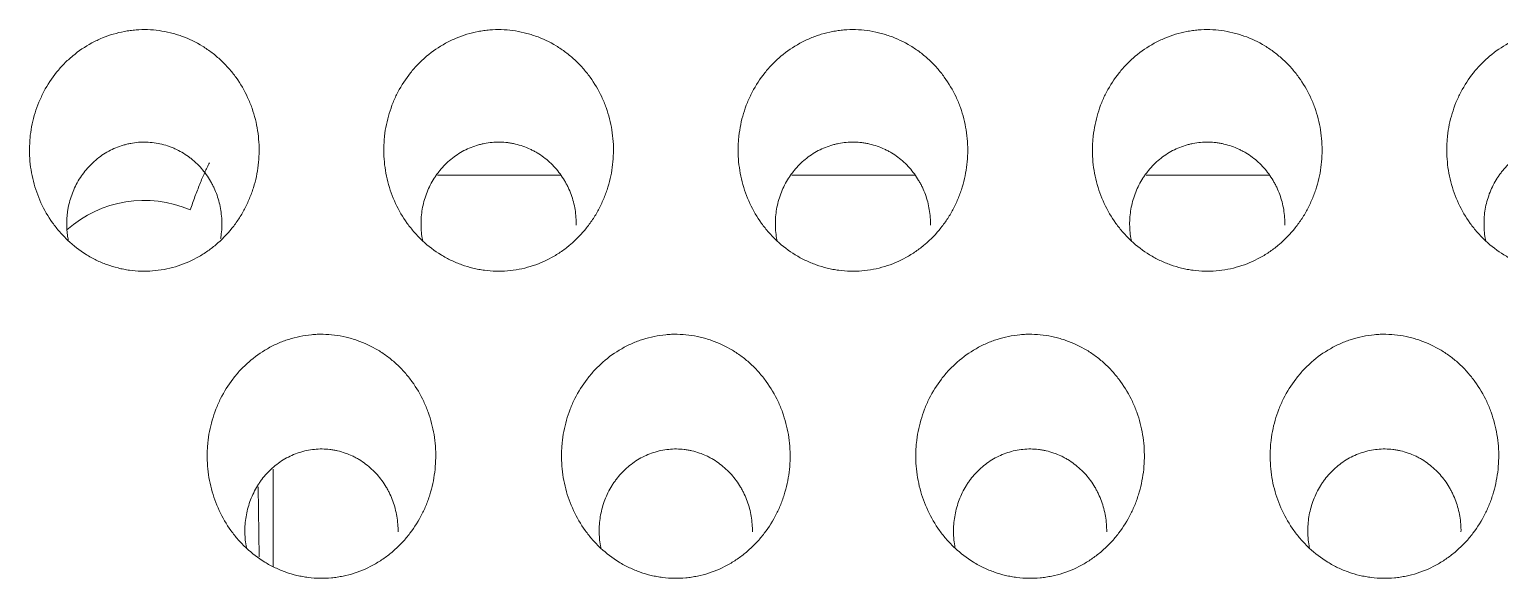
# Model space of a CAD drawing. Header units: millimetres. Extents: x 70151 to 230897, y 35202 to 113211.
# Drawn here: x 178365.64 to 178378.03, y 69169.37 to 69174 of the extents above; entities that cross this region are included whole.
import ezdxf

# ---------------------------------------------------------------- set-up
doc = ezdxf.new("R2010")
doc.units = ezdxf.units.MM
doc.header["$LTSCALE"] = 50
doc.layers.add('2-con', color=2, linetype='Continuous')
doc.layers.add('mark-B', color=2, linetype='Continuous', lineweight=20)

# ---------------------------------------------------------------- blocks, each defined once
blk = doc.blocks.new('무풍1WAY 대형')
at = {"layer": 'mark-B'}
for p, q in [((287.224, -410.027), (287.224, -410.848)), ((287.343, -410.109), (287.352, -410.698)), ((279.863, -413.326), (278.83, -413.326)), ((282.851, -413.326), (281.817, -413.326)), ((285.839, -413.326), (284.805, -413.326))]:
    blk.add_line(p, q, dxfattribs=at)
blk.add_ellipse((288.311, -412.084), major_axis=(0, -1.029), ratio=0.971746, start_param=5.885974, end_param=6.993406, dxfattribs=at)
for points, knots in [([(278.618, -410.329), (278.656, -410.383), (278.689, -410.439), (278.744, -410.556), (278.766, -410.617), (278.799, -410.744), (278.81, -410.808), (278.817, -410.905), (278.818, -410.938), (278.818, -410.987), (278.817, -411.003), (278.815, -411.036), (278.814, -411.052), (278.806, -411.133), (278.794, -411.197), (278.767, -411.29), (278.756, -411.321), (278.733, -411.382), (278.719, -411.412), (278.676, -411.5), (278.641, -411.555), (278.582, -411.632), (278.561, -411.657), (278.528, -411.693), (278.516, -411.705), (278.493, -411.727), (278.481, -411.739), (278.42, -411.792), (278.367, -411.83), (278.296, -411.87), (278.282, -411.878), (278.252, -411.893), (278.237, -411.9), (278.192, -411.92), (278.162, -411.931), (278.069, -411.961), (278.005, -411.974), (277.923, -411.981), (277.907, -411.983), (277.874, -411.984), (277.858, -411.984), (277.809, -411.983), (277.744, -411.979), (277.68, -411.968), (277.632, -411.956), (277.616, -411.952), (277.584, -411.943), (277.569, -411.938), (277.492, -411.911), (277.433, -411.883), (277.363, -411.841), (277.349, -411.832), (277.322, -411.814), (277.282, -411.785), (277.219, -411.733), (277.174, -411.686), (277.131, -411.637), (277.11, -411.611), (277.053, -411.532), (277.02, -411.476), (276.985, -411.402), (276.979, -411.387), (276.966, -411.357), (276.96, -411.342), (276.943, -411.295), (276.934, -411.264), (276.909, -411.17), (276.899, -411.106), (276.891, -411.008), (276.89, -410.975), (276.891, -410.91), (276.893, -410.877), (276.903, -410.781), (276.916, -410.717), (276.938, -410.638), (276.943, -410.622), (276.954, -410.591), (276.971, -410.545), (276.99, -410.501), (277.034, -410.414), (277.068, -410.359), (277.128, -410.28), (277.149, -410.255), (277.193, -410.208), (277.24, -410.162), (277.29, -410.122), (277.33, -410.093), (277.344, -410.084), (277.371, -410.066), (277.385, -410.057), (277.456, -410.017), (277.516, -409.99), (277.609, -409.96), (277.64, -409.952), (277.688, -409.942), (277.705, -409.939), (277.737, -409.934), (277.753, -409.932), (277.835, -409.925), (277.9, -409.925), (277.981, -409.936), (277.997, -409.938), (278.03, -409.944), (278.078, -409.954), (278.156, -409.977), (278.216, -410.002), (278.261, -410.023), (278.275, -410.03), (278.304, -410.046), (278.318, -410.054), (278.388, -410.097), (278.44, -410.137), (278.512, -410.204), (278.535, -410.227), (278.578, -410.277), (278.598, -410.302), (278.618, -410.329)], [0, 0, 0, 0, 0.03125, 0.03125, 0.0625, 0.0625, 0.09375, 0.09375, 0.109375, 0.109375, 0.117188, 0.117188, 0.125, 0.125, 0.15625, 0.15625, 0.171875, 0.171875, 0.1875, 0.1875, 0.21875, 0.21875, 0.234375, 0.234375, 0.242187, 0.242187, 0.25, 0.25, 0.28125, 0.28125, 0.289062, 0.289062, 0.296875, 0.296875, 0.3125, 0.3125, 0.34375, 0.34375, 0.351563, 0.351563, 0.359375, 0.359375, 0.375, 0.390625, 0.390625, 0.398438, 0.398438, 0.40625, 0.40625, 0.4375, 0.4375, 0.445312, 0.445312, 0.453125, 0.46875, 0.484375, 0.484375, 0.5, 0.5, 0.53125, 0.53125, 0.539062, 0.539062, 0.546875, 0.546875, 0.5625, 0.5625, 0.59375, 0.59375, 0.609375, 0.609375, 0.625, 0.625, 0.65625, 0.65625, 0.664062, 0.664062, 0.671875, 0.6875, 0.6875, 0.71875, 0.71875, 0.734375, 0.734375, 0.75, 0.765625, 0.765625, 0.773437, 0.773437, 0.78125, 0.78125, 0.8125, 0.8125, 0.828125, 0.828125, 0.835937, 0.835937, 0.84375, 0.84375, 0.875, 0.875, 0.882812, 0.882812, 0.890625, 0.90625, 0.921875, 0.921875, 0.929687, 0.929687, 0.9375, 0.9375, 0.96875, 0.96875, 0.984375, 0.984375, 1, 1, 1, 1]), ([(281.605, -410.329), (281.644, -410.383), (281.676, -410.439), (281.731, -410.556), (281.753, -410.617), (281.787, -410.744), (281.797, -410.808), (281.805, -410.905), (281.806, -410.938), (281.805, -410.987), (281.805, -411.003), (281.803, -411.036), (281.802, -411.052), (281.794, -411.133), (281.781, -411.197), (281.754, -411.29), (281.744, -411.321), (281.72, -411.382), (281.707, -411.412), (281.663, -411.5), (281.629, -411.555), (281.57, -411.632), (281.549, -411.657), (281.515, -411.693), (281.504, -411.705), (281.48, -411.727), (281.468, -411.739), (281.407, -411.792), (281.354, -411.83), (281.284, -411.87), (281.269, -411.878), (281.24, -411.893), (281.225, -411.9), (281.18, -411.92), (281.149, -411.931), (281.057, -411.961), (280.993, -411.974), (280.911, -411.981), (280.894, -411.983), (280.862, -411.984), (280.845, -411.984), (280.796, -411.983), (280.732, -411.979), (280.667, -411.968), (280.619, -411.956), (280.603, -411.952), (280.572, -411.943), (280.556, -411.938), (280.479, -411.911), (280.42, -411.883), (280.35, -411.841), (280.336, -411.832), (280.309, -411.814), (280.269, -411.785), (280.207, -411.733), (280.162, -411.686), (280.118, -411.637), (280.098, -411.611), (280.04, -411.532), (280.007, -411.476), (279.973, -411.402), (279.966, -411.387), (279.954, -411.357), (279.948, -411.342), (279.931, -411.295), (279.921, -411.264), (279.897, -411.17), (279.886, -411.106), (279.879, -411.008), (279.878, -410.975), (279.879, -410.91), (279.881, -410.877), (279.891, -410.781), (279.903, -410.717), (279.926, -410.638), (279.931, -410.622), (279.941, -410.591), (279.958, -410.545), (279.978, -410.501), (280.021, -410.414), (280.056, -410.359), (280.115, -410.28), (280.137, -410.255), (280.181, -410.208), (280.227, -410.162), (280.278, -410.122), (280.318, -410.093), (280.331, -410.084), (280.359, -410.066), (280.373, -410.057), (280.444, -410.017), (280.503, -409.99), (280.596, -409.96), (280.628, -409.952), (280.676, -409.942), (280.692, -409.939), (280.725, -409.934), (280.741, -409.932), (280.822, -409.925), (280.887, -409.925), (280.969, -409.936), (280.985, -409.938), (281.017, -409.944), (281.065, -409.954), (281.143, -409.977), (281.204, -410.002), (281.248, -410.023), (281.263, -410.03), (281.292, -410.046), (281.306, -410.054), (281.376, -410.097), (281.427, -410.137), (281.499, -410.204), (281.522, -410.227), (281.565, -410.277), (281.586, -410.302), (281.605, -410.329)], [0, 0, 0, 0, 0.03125, 0.03125, 0.0625, 0.0625, 0.09375, 0.09375, 0.109375, 0.109375, 0.117187, 0.117187, 0.125, 0.125, 0.15625, 0.15625, 0.171875, 0.171875, 0.1875, 0.1875, 0.21875, 0.21875, 0.234375, 0.234375, 0.242187, 0.242187, 0.25, 0.25, 0.28125, 0.28125, 0.289062, 0.289062, 0.296875, 0.296875, 0.3125, 0.3125, 0.34375, 0.34375, 0.351562, 0.351562, 0.359375, 0.359375, 0.375, 0.390625, 0.390625, 0.398437, 0.398437, 0.40625, 0.40625, 0.4375, 0.4375, 0.445312, 0.445312, 0.453125, 0.46875, 0.484375, 0.484375, 0.5, 0.5, 0.53125, 0.53125, 0.539062, 0.539062, 0.546875, 0.546875, 0.5625, 0.5625, 0.59375, 0.59375, 0.609375, 0.609375, 0.625, 0.625, 0.65625, 0.65625, 0.664062, 0.664062, 0.671875, 0.6875, 0.6875, 0.71875, 0.71875, 0.734375, 0.734375, 0.75, 0.765625, 0.765625, 0.773437, 0.773437, 0.78125, 0.78125, 0.8125, 0.8125, 0.828125, 0.828125, 0.835937, 0.835937, 0.84375, 0.84375, 0.875, 0.875, 0.882812, 0.882812, 0.890625, 0.90625, 0.921875, 0.921875, 0.929687, 0.929687, 0.9375, 0.9375, 0.96875, 0.96875, 0.984375, 0.984375, 1, 1, 1, 1]), ([(284.593, -410.329), (284.631, -410.383), (284.664, -410.439), (284.719, -410.556), (284.741, -410.617), (284.774, -410.744), (284.785, -410.808), (284.792, -410.905), (284.793, -410.938), (284.793, -410.987), (284.792, -411.003), (284.791, -411.036), (284.789, -411.052), (284.781, -411.133), (284.769, -411.197), (284.742, -411.29), (284.732, -411.321), (284.708, -411.382), (284.695, -411.412), (284.651, -411.5), (284.616, -411.555), (284.557, -411.632), (284.536, -411.657), (284.503, -411.693), (284.491, -411.705), (284.468, -411.727), (284.456, -411.739), (284.395, -411.792), (284.342, -411.83), (284.271, -411.87), (284.257, -411.878), (284.227, -411.893), (284.213, -411.9), (284.167, -411.92), (284.137, -411.931), (284.044, -411.961), (283.98, -411.974), (283.898, -411.981), (283.882, -411.983), (283.849, -411.984), (283.833, -411.984), (283.784, -411.983), (283.719, -411.979), (283.655, -411.968), (283.607, -411.956), (283.591, -411.952), (283.559, -411.943), (283.544, -411.938), (283.467, -411.911), (283.408, -411.883), (283.338, -411.841), (283.324, -411.832), (283.297, -411.814), (283.257, -411.785), (283.195, -411.733), (283.149, -411.686), (283.106, -411.637), (283.085, -411.611), (283.028, -411.532), (282.995, -411.476), (282.96, -411.402), (282.954, -411.387), (282.941, -411.357), (282.935, -411.342), (282.919, -411.295), (282.909, -411.264), (282.884, -411.17), (282.874, -411.106), (282.866, -411.008), (282.865, -410.975), (282.866, -410.91), (282.868, -410.877), (282.878, -410.781), (282.891, -410.717), (282.913, -410.638), (282.918, -410.622), (282.929, -410.591), (282.946, -410.545), (282.965, -410.501), (283.009, -410.414), (283.043, -410.359), (283.103, -410.28), (283.124, -410.255), (283.168, -410.208), (283.215, -410.162), (283.265, -410.122), (283.305, -410.093), (283.319, -410.084), (283.346, -410.066), (283.36, -410.057), (283.431, -410.017), (283.491, -409.99), (283.584, -409.96), (283.615, -409.952), (283.664, -409.942), (283.68, -409.939), (283.712, -409.934), (283.728, -409.932), (283.81, -409.925), (283.875, -409.925), (283.956, -409.936), (283.972, -409.938), (284.005, -409.944), (284.053, -409.954), (284.131, -409.977), (284.191, -410.002), (284.236, -410.023), (284.25, -410.03), (284.279, -410.046), (284.294, -410.054), (284.363, -410.097), (284.415, -410.137), (284.487, -410.204), (284.51, -410.227), (284.553, -410.277), (284.573, -410.302), (284.593, -410.329)], [0, 0, 0, 0, 0.03125, 0.03125, 0.0625, 0.0625, 0.09375, 0.09375, 0.109375, 0.109375, 0.117188, 0.117188, 0.125, 0.125, 0.15625, 0.15625, 0.171875, 0.171875, 0.1875, 0.1875, 0.21875, 0.21875, 0.234375, 0.234375, 0.242187, 0.242187, 0.25, 0.25, 0.28125, 0.28125, 0.289062, 0.289062, 0.296875, 0.296875, 0.3125, 0.3125, 0.34375, 0.34375, 0.351562, 0.351562, 0.359375, 0.359375, 0.375, 0.390625, 0.390625, 0.398437, 0.398437, 0.40625, 0.40625, 0.4375, 0.4375, 0.445312, 0.445312, 0.453125, 0.46875, 0.484375, 0.484375, 0.5, 0.5, 0.53125, 0.53125, 0.539062, 0.539062, 0.546875, 0.546875, 0.5625, 0.5625, 0.59375, 0.59375, 0.609375, 0.609375, 0.625, 0.625, 0.65625, 0.65625, 0.664062, 0.664062, 0.671875, 0.6875, 0.6875, 0.71875, 0.71875, 0.734375, 0.734375, 0.75, 0.765625, 0.765625, 0.773437, 0.773437, 0.78125, 0.78125, 0.8125, 0.8125, 0.828125, 0.828125, 0.835937, 0.835937, 0.84375, 0.84375, 0.875, 0.875, 0.882812, 0.882812, 0.890625, 0.90625, 0.921875, 0.921875, 0.929687, 0.929687, 0.9375, 0.9375, 0.96875, 0.96875, 0.984375, 0.984375, 1, 1, 1, 1]), ([(287.58, -410.329), (287.619, -410.383), (287.651, -410.439), (287.706, -410.556), (287.728, -410.617), (287.762, -410.744), (287.772, -410.808), (287.78, -410.905), (287.781, -410.938), (287.78, -410.987), (287.78, -411.003), (287.778, -411.036), (287.777, -411.052), (287.769, -411.133), (287.756, -411.197), (287.729, -411.29), (287.719, -411.321), (287.695, -411.382), (287.682, -411.412), (287.638, -411.5), (287.604, -411.555), (287.545, -411.632), (287.524, -411.657), (287.49, -411.693), (287.479, -411.705), (287.455, -411.727), (287.443, -411.739), (287.382, -411.792), (287.329, -411.83), (287.259, -411.87), (287.244, -411.878), (287.215, -411.893), (287.2, -411.9), (287.155, -411.92), (287.124, -411.931), (287.032, -411.961), (286.968, -411.974), (286.886, -411.981), (286.869, -411.983), (286.837, -411.984), (286.82, -411.984), (286.772, -411.983), (286.707, -411.979), (286.642, -411.968), (286.594, -411.956), (286.578, -411.952), (286.547, -411.943), (286.531, -411.938), (286.454, -411.911), (286.395, -411.883), (286.325, -411.841), (286.312, -411.832), (286.284, -411.814), (286.244, -411.785), (286.182, -411.733), (286.137, -411.686), (286.093, -411.637), (286.073, -411.611), (286.015, -411.532), (285.982, -411.476), (285.948, -411.402), (285.941, -411.387), (285.929, -411.357), (285.923, -411.342), (285.906, -411.295), (285.896, -411.264), (285.872, -411.17), (285.861, -411.106), (285.854, -411.008), (285.853, -410.975), (285.854, -410.91), (285.856, -410.877), (285.866, -410.781), (285.878, -410.717), (285.901, -410.638), (285.906, -410.622), (285.916, -410.591), (285.933, -410.545), (285.953, -410.501), (285.997, -410.414), (286.031, -410.359), (286.091, -410.28), (286.112, -410.255), (286.156, -410.208), (286.202, -410.162), (286.253, -410.122), (286.293, -410.093), (286.306, -410.084), (286.334, -410.066), (286.348, -410.057), (286.419, -410.017), (286.478, -409.99), (286.571, -409.96), (286.603, -409.952), (286.651, -409.942), (286.667, -409.939), (286.7, -409.934), (286.716, -409.932), (286.797, -409.925), (286.862, -409.925), (286.944, -409.936), (286.96, -409.938), (286.992, -409.944), (287.04, -409.954), (287.119, -409.977), (287.179, -410.002), (287.223, -410.023), (287.238, -410.03), (287.267, -410.046), (287.281, -410.054), (287.351, -410.097), (287.402, -410.137), (287.474, -410.204), (287.497, -410.227), (287.541, -410.277), (287.561, -410.302), (287.58, -410.329)], [0, 0, 0, 0, 0.03125, 0.03125, 0.0625, 0.0625, 0.09375, 0.09375, 0.109375, 0.109375, 0.117187, 0.117187, 0.125, 0.125, 0.15625, 0.15625, 0.171875, 0.171875, 0.1875, 0.1875, 0.21875, 0.21875, 0.234375, 0.234375, 0.242187, 0.242187, 0.25, 0.25, 0.28125, 0.28125, 0.289062, 0.289062, 0.296875, 0.296875, 0.3125, 0.3125, 0.34375, 0.34375, 0.351562, 0.351562, 0.359375, 0.359375, 0.375, 0.390625, 0.390625, 0.398437, 0.398437, 0.40625, 0.40625, 0.4375, 0.4375, 0.445312, 0.445312, 0.453125, 0.46875, 0.484375, 0.484375, 0.5, 0.5, 0.53125, 0.53125, 0.539062, 0.539062, 0.546875, 0.546875, 0.5625, 0.5625, 0.59375, 0.59375, 0.609375, 0.609375, 0.625, 0.625, 0.65625, 0.65625, 0.664062, 0.664062, 0.671875, 0.6875, 0.6875, 0.71875, 0.71875, 0.734375, 0.734375, 0.75, 0.765625, 0.765625, 0.773437, 0.773437, 0.78125, 0.78125, 0.8125, 0.8125, 0.828125, 0.828125, 0.835937, 0.835937, 0.84375, 0.84375, 0.875, 0.875, 0.882812, 0.882812, 0.890625, 0.90625, 0.921875, 0.921875, 0.929687, 0.929687, 0.9375, 0.9375, 0.96875, 0.96875, 0.984375, 0.984375, 1, 1, 1, 1]), ([(278.486, -410.18), (278.487, -410.187), (278.488, -410.194), (278.493, -410.222), (278.496, -410.244), (278.499, -410.277), (278.499, -410.288), (278.5, -410.31), (278.5, -410.321), (278.5, -410.376), (278.496, -410.419), (278.484, -410.483), (278.479, -410.505), (278.467, -410.547), (278.46, -410.568), (278.436, -410.629), (278.417, -410.668), (278.389, -410.715), (278.383, -410.724), (278.37, -410.742), (278.364, -410.751), (278.344, -410.777), (278.33, -410.794), (278.286, -410.842), (278.253, -410.871), (278.2, -410.91), (278.182, -410.922), (278.144, -410.944), (278.105, -410.964), (278.064, -410.98), (278.022, -410.993), (278.001, -410.999), (277.936, -411.013), (277.893, -411.017), (277.827, -411.017), (277.805, -411.015), (277.772, -411.011), (277.761, -411.01), (277.74, -411.006), (277.729, -411.004), (277.676, -410.991), (277.634, -410.977), (277.584, -410.954), (277.574, -410.949), (277.555, -410.938), (277.526, -410.922), (277.481, -410.891), (277.448, -410.863), (277.415, -410.833), (277.4, -410.818), (277.356, -410.768), (277.331, -410.733), (277.303, -410.686), (277.297, -410.676), (277.287, -410.657), (277.282, -410.647), (277.268, -410.617), (277.26, -410.597), (277.237, -410.535), (277.226, -410.493), (277.215, -410.428), (277.212, -410.406), (277.209, -410.362), (277.208, -410.34), (277.209, -410.318)], [0, 0, 0, 0, 0.009669, 0.009669, 0.038797, 0.038797, 0.053361, 0.053361, 0.067924, 0.067924, 0.126179, 0.126179, 0.155306, 0.155306, 0.184434, 0.184434, 0.242688, 0.242688, 0.257252, 0.257252, 0.271816, 0.271816, 0.300943, 0.300943, 0.359198, 0.359198, 0.388325, 0.388325, 0.417453, 0.44658, 0.44658, 0.475707, 0.475707, 0.533962, 0.533962, 0.563089, 0.563089, 0.577653, 0.577653, 0.592217, 0.592217, 0.650472, 0.650472, 0.665035, 0.665035, 0.679599, 0.708726, 0.737854, 0.737854, 0.766981, 0.766981, 0.825236, 0.825236, 0.839799, 0.839799, 0.854363, 0.854363, 0.883491, 0.883491, 0.941745, 0.941745, 0.970873, 0.970873, 1, 1, 1, 1]), ([(281.473, -410.18), (281.475, -410.187), (281.476, -410.194), (281.481, -410.222), (281.484, -410.244), (281.486, -410.277), (281.487, -410.288), (281.488, -410.31), (281.488, -410.321), (281.487, -410.376), (281.483, -410.419), (281.471, -410.483), (281.466, -410.505), (281.454, -410.547), (281.447, -410.568), (281.424, -410.629), (281.405, -410.668), (281.376, -410.715), (281.37, -410.724), (281.358, -410.742), (281.352, -410.751), (281.332, -410.777), (281.318, -410.794), (281.273, -410.842), (281.241, -410.871), (281.188, -410.91), (281.169, -410.922), (281.131, -410.944), (281.092, -410.964), (281.052, -410.98), (281.01, -410.993), (280.989, -410.999), (280.924, -411.013), (280.88, -411.017), (280.815, -411.017), (280.793, -411.015), (280.76, -411.011), (280.749, -411.01), (280.727, -411.006), (280.717, -411.004), (280.663, -410.991), (280.622, -410.977), (280.572, -410.954), (280.562, -410.949), (280.543, -410.938), (280.514, -410.922), (280.469, -410.891), (280.435, -410.863), (280.403, -410.833), (280.387, -410.818), (280.344, -410.768), (280.318, -410.733), (280.29, -410.686), (280.285, -410.676), (280.275, -410.657), (280.27, -410.647), (280.256, -410.617), (280.247, -410.597), (280.225, -410.535), (280.214, -410.493), (280.203, -410.428), (280.2, -410.406), (280.197, -410.362), (280.196, -410.34), (280.196, -410.318)], [0, 0, 0, 0, 0.009669, 0.009669, 0.038797, 0.038797, 0.053361, 0.053361, 0.067924, 0.067924, 0.126179, 0.126179, 0.155306, 0.155306, 0.184434, 0.184434, 0.242688, 0.242688, 0.257252, 0.257252, 0.271816, 0.271816, 0.300943, 0.300943, 0.359198, 0.359198, 0.388325, 0.388325, 0.417453, 0.44658, 0.44658, 0.475707, 0.475707, 0.533962, 0.533962, 0.563089, 0.563089, 0.577653, 0.577653, 0.592217, 0.592217, 0.650472, 0.650472, 0.665035, 0.665035, 0.679599, 0.708726, 0.737854, 0.737854, 0.766981, 0.766981, 0.825236, 0.825236, 0.839799, 0.839799, 0.854363, 0.854363, 0.883491, 0.883491, 0.941745, 0.941745, 0.970873, 0.970873, 1, 1, 1, 1]), ([(284.461, -410.18), (284.462, -410.187), (284.463, -410.194), (284.468, -410.222), (284.471, -410.244), (284.474, -410.277), (284.474, -410.288), (284.475, -410.31), (284.475, -410.321), (284.475, -410.376), (284.471, -410.419), (284.459, -410.483), (284.454, -410.505), (284.442, -410.547), (284.435, -410.568), (284.412, -410.629), (284.392, -410.668), (284.364, -410.715), (284.358, -410.724), (284.345, -410.742), (284.339, -410.751), (284.319, -410.777), (284.305, -410.794), (284.261, -410.842), (284.228, -410.871), (284.175, -410.91), (284.157, -410.922), (284.119, -410.944), (284.08, -410.964), (284.039, -410.98), (283.998, -410.993), (283.976, -410.999), (283.911, -411.013), (283.868, -411.017), (283.802, -411.017), (283.78, -411.015), (283.747, -411.011), (283.737, -411.01), (283.715, -411.006), (283.704, -411.004), (283.651, -410.991), (283.609, -410.977), (283.56, -410.954), (283.55, -410.949), (283.53, -410.938), (283.502, -410.922), (283.456, -410.891), (283.423, -410.863), (283.39, -410.833), (283.375, -410.818), (283.331, -410.768), (283.306, -410.733), (283.278, -410.686), (283.272, -410.676), (283.262, -410.657), (283.257, -410.647), (283.243, -410.617), (283.235, -410.597), (283.212, -410.535), (283.201, -410.493), (283.19, -410.428), (283.188, -410.406), (283.184, -410.362), (283.183, -410.34), (283.184, -410.318)], [0, 0, 0, 0, 0.009669, 0.009669, 0.038797, 0.038797, 0.053361, 0.053361, 0.067924, 0.067924, 0.126179, 0.126179, 0.155306, 0.155306, 0.184434, 0.184434, 0.242688, 0.242688, 0.257252, 0.257252, 0.271816, 0.271816, 0.300943, 0.300943, 0.359198, 0.359198, 0.388325, 0.388325, 0.417453, 0.44658, 0.44658, 0.475707, 0.475707, 0.533962, 0.533962, 0.563089, 0.563089, 0.577653, 0.577653, 0.592217, 0.592217, 0.650472, 0.650472, 0.665035, 0.665035, 0.679599, 0.708726, 0.737854, 0.737854, 0.766981, 0.766981, 0.825236, 0.825236, 0.839799, 0.839799, 0.854363, 0.854363, 0.883491, 0.883491, 0.941745, 0.941745, 0.970873, 0.970873, 1, 1, 1, 1]), ([(287.448, -410.18), (287.45, -410.187), (287.451, -410.194), (287.456, -410.222), (287.459, -410.244), (287.461, -410.277), (287.462, -410.288), (287.463, -410.31), (287.463, -410.321), (287.463, -410.376), (287.458, -410.419), (287.446, -410.483), (287.441, -410.505), (287.429, -410.547), (287.422, -410.568), (287.399, -410.629), (287.38, -410.668), (287.351, -410.715), (287.345, -410.724), (287.333, -410.742), (287.327, -410.751), (287.307, -410.777), (287.293, -410.794), (287.248, -410.842), (287.216, -410.871), (287.163, -410.91), (287.144, -410.922), (287.106, -410.944), (287.067, -410.964), (287.027, -410.98), (286.985, -410.993), (286.964, -410.999), (286.899, -411.013), (286.855, -411.017), (286.79, -411.017), (286.768, -411.015), (286.735, -411.011), (286.724, -411.01), (286.702, -411.006), (286.692, -411.004), (286.638, -410.991), (286.597, -410.977), (286.547, -410.954), (286.537, -410.949), (286.518, -410.938), (286.489, -410.922), (286.444, -410.891), (286.41, -410.863), (286.378, -410.833), (286.362, -410.818), (286.319, -410.768), (286.293, -410.733), (286.265, -410.686), (286.26, -410.676), (286.25, -410.657), (286.245, -410.647), (286.231, -410.617), (286.222, -410.597), (286.2, -410.535), (286.189, -410.493), (286.178, -410.428), (286.175, -410.406), (286.172, -410.362), (286.171, -410.34), (286.171, -410.318)], [0, 0, 0, 0, 0.009669, 0.009669, 0.038797, 0.038797, 0.053361, 0.053361, 0.067924, 0.067924, 0.126179, 0.126179, 0.155306, 0.155306, 0.184434, 0.184434, 0.242688, 0.242688, 0.257252, 0.257252, 0.271816, 0.271816, 0.300943, 0.300943, 0.359198, 0.359198, 0.388325, 0.388325, 0.417453, 0.44658, 0.44658, 0.475707, 0.475707, 0.533962, 0.533962, 0.563089, 0.563089, 0.577653, 0.577653, 0.592217, 0.592217, 0.650472, 0.650472, 0.665035, 0.665035, 0.679599, 0.708726, 0.737854, 0.737854, 0.766981, 0.766981, 0.825236, 0.825236, 0.839799, 0.839799, 0.854363, 0.854363, 0.883491, 0.883491, 0.941745, 0.941745, 0.970873, 0.970873, 1, 1, 1, 1]), ([(277.131, -412.919), (277.169, -412.972), (277.202, -413.028), (277.256, -413.145), (277.278, -413.206), (277.303, -413.301), (277.31, -413.333), (277.32, -413.397), (277.327, -413.461), (277.329, -413.526), (277.328, -413.574), (277.327, -413.591), (277.325, -413.623), (277.324, -413.639), (277.315, -413.72), (277.302, -413.784), (277.274, -413.876), (277.263, -413.907), (277.245, -413.952), (277.238, -413.967), (277.224, -413.997), (277.217, -414.011), (277.179, -414.083), (277.144, -414.137), (277.084, -414.213), (277.062, -414.238), (277.028, -414.273), (277.016, -414.284), (276.993, -414.307), (276.98, -414.317), (276.919, -414.37), (276.865, -414.406), (276.794, -414.445), (276.779, -414.453), (276.75, -414.467), (276.735, -414.474), (276.689, -414.493), (276.628, -414.515), (276.565, -414.53), (276.517, -414.539), (276.501, -414.542), (276.469, -414.546), (276.453, -414.548), (276.371, -414.555), (276.306, -414.553), (276.209, -414.54), (276.177, -414.534), (276.129, -414.523), (276.113, -414.519), (276.082, -414.509), (276.066, -414.504), (275.99, -414.477), (275.931, -414.45), (275.861, -414.407), (275.847, -414.398), (275.82, -414.38), (275.78, -414.351), (275.718, -414.299), (275.673, -414.253), (275.64, -414.216), (275.63, -414.204), (275.609, -414.178), (275.599, -414.165), (275.552, -414.099), (275.519, -414.043), (275.478, -413.955), (275.465, -413.925), (275.443, -413.864), (275.434, -413.833), (275.41, -413.738), (275.399, -413.675), (275.393, -413.577), (275.392, -413.544), (275.394, -413.479), (275.396, -413.447), (275.407, -413.351), (275.42, -413.288), (275.444, -413.209), (275.449, -413.194), (275.46, -413.163), (275.477, -413.118), (275.511, -413.044), (275.544, -412.988), (275.57, -412.948), (275.579, -412.934), (275.598, -412.908), (275.608, -412.895), (275.659, -412.83), (275.704, -412.784), (275.778, -412.721), (275.804, -412.701), (275.844, -412.673), (275.858, -412.664), (275.886, -412.647), (275.9, -412.639), (275.971, -412.599), (276.031, -412.574), (276.124, -412.546), (276.156, -412.538), (276.221, -412.526), (276.253, -412.521), (276.35, -412.513), (276.415, -412.515), (276.496, -412.526), (276.513, -412.528), (276.545, -412.534), (276.593, -412.544), (276.671, -412.568), (276.731, -412.593), (276.775, -412.614), (276.79, -412.621), (276.819, -412.637), (276.833, -412.645), (276.902, -412.688), (276.954, -412.727), (277.025, -412.794), (277.048, -412.818), (277.092, -412.867), (277.112, -412.893), (277.131, -412.919)], [0, 0, 0, 0, 0.03125, 0.03125, 0.0625, 0.0625, 0.078125, 0.078125, 0.09375, 0.109375, 0.109375, 0.117188, 0.117188, 0.125, 0.125, 0.15625, 0.15625, 0.171875, 0.171875, 0.179688, 0.179688, 0.1875, 0.1875, 0.21875, 0.21875, 0.234375, 0.234375, 0.242188, 0.242188, 0.25, 0.25, 0.28125, 0.28125, 0.289063, 0.289063, 0.296875, 0.296875, 0.3125, 0.328125, 0.328125, 0.335938, 0.335938, 0.34375, 0.34375, 0.375, 0.375, 0.390625, 0.390625, 0.398438, 0.398438, 0.40625, 0.40625, 0.4375, 0.4375, 0.445312, 0.445312, 0.453125, 0.46875, 0.484375, 0.484375, 0.492187, 0.492187, 0.5, 0.5, 0.53125, 0.53125, 0.546875, 0.546875, 0.5625, 0.5625, 0.59375, 0.59375, 0.609375, 0.609375, 0.625, 0.625, 0.65625, 0.65625, 0.664062, 0.664062, 0.671875, 0.6875, 0.703125, 0.703125, 0.710937, 0.710937, 0.71875, 0.71875, 0.75, 0.75, 0.765625, 0.765625, 0.773437, 0.773437, 0.78125, 0.78125, 0.8125, 0.8125, 0.828125, 0.828125, 0.84375, 0.84375, 0.875, 0.875, 0.882812, 0.882812, 0.890625, 0.90625, 0.921875, 0.921875, 0.929687, 0.929687, 0.9375, 0.9375, 0.96875, 0.96875, 0.984375, 0.984375, 1, 1, 1, 1]), ([(280.119, -412.919), (280.157, -412.972), (280.19, -413.028), (280.244, -413.145), (280.266, -413.206), (280.29, -413.301), (280.297, -413.333), (280.308, -413.397), (280.315, -413.461), (280.317, -413.526), (280.316, -413.574), (280.315, -413.591), (280.313, -413.623), (280.311, -413.639), (280.302, -413.72), (280.289, -413.784), (280.261, -413.876), (280.251, -413.907), (280.232, -413.952), (280.226, -413.967), (280.212, -413.997), (280.205, -414.011), (280.167, -414.083), (280.132, -414.137), (280.071, -414.213), (280.05, -414.238), (280.016, -414.273), (280.004, -414.284), (279.98, -414.307), (279.968, -414.317), (279.906, -414.37), (279.853, -414.406), (279.781, -414.445), (279.767, -414.453), (279.737, -414.467), (279.722, -414.474), (279.677, -414.493), (279.616, -414.515), (279.553, -414.53), (279.505, -414.539), (279.489, -414.542), (279.456, -414.546), (279.44, -414.548), (279.358, -414.555), (279.293, -414.553), (279.197, -414.54), (279.164, -414.534), (279.117, -414.523), (279.101, -414.519), (279.069, -414.509), (279.054, -414.504), (278.977, -414.477), (278.918, -414.45), (278.849, -414.407), (278.835, -414.398), (278.808, -414.38), (278.768, -414.351), (278.706, -414.299), (278.66, -414.253), (278.628, -414.216), (278.617, -414.204), (278.597, -414.178), (278.587, -414.165), (278.539, -414.099), (278.506, -414.043), (278.465, -413.955), (278.453, -413.925), (278.431, -413.864), (278.421, -413.833), (278.397, -413.738), (278.387, -413.675), (278.38, -413.577), (278.38, -413.544), (278.381, -413.479), (278.383, -413.447), (278.394, -413.351), (278.407, -413.288), (278.431, -413.209), (278.436, -413.194), (278.447, -413.163), (278.465, -413.118), (278.499, -413.044), (278.531, -412.988), (278.558, -412.948), (278.567, -412.934), (278.586, -412.908), (278.596, -412.895), (278.647, -412.83), (278.692, -412.784), (278.766, -412.721), (278.791, -412.701), (278.832, -412.673), (278.845, -412.664), (278.873, -412.647), (278.887, -412.639), (278.959, -412.599), (279.019, -412.574), (279.112, -412.546), (279.144, -412.538), (279.208, -412.526), (279.241, -412.521), (279.338, -412.513), (279.403, -412.515), (279.484, -412.526), (279.5, -412.528), (279.533, -412.534), (279.58, -412.544), (279.658, -412.568), (279.718, -412.593), (279.763, -412.614), (279.777, -412.621), (279.806, -412.637), (279.82, -412.645), (279.89, -412.688), (279.941, -412.727), (280.013, -412.794), (280.036, -412.818), (280.079, -412.867), (280.099, -412.893), (280.119, -412.919)], [0, 0, 0, 0, 0.03125, 0.03125, 0.0625, 0.0625, 0.078125, 0.078125, 0.09375, 0.109375, 0.109375, 0.117188, 0.117188, 0.125, 0.125, 0.15625, 0.15625, 0.171875, 0.171875, 0.179688, 0.179688, 0.1875, 0.1875, 0.21875, 0.21875, 0.234375, 0.234375, 0.242188, 0.242188, 0.25, 0.25, 0.28125, 0.28125, 0.289063, 0.289063, 0.296875, 0.296875, 0.3125, 0.328125, 0.328125, 0.335938, 0.335938, 0.34375, 0.34375, 0.375, 0.375, 0.390625, 0.390625, 0.398438, 0.398438, 0.40625, 0.40625, 0.4375, 0.4375, 0.445313, 0.445313, 0.453125, 0.46875, 0.484375, 0.484375, 0.492188, 0.492188, 0.5, 0.5, 0.53125, 0.53125, 0.546875, 0.546875, 0.5625, 0.5625, 0.59375, 0.59375, 0.609375, 0.609375, 0.625, 0.625, 0.65625, 0.65625, 0.664063, 0.664063, 0.671875, 0.6875, 0.703125, 0.703125, 0.710938, 0.710938, 0.71875, 0.71875, 0.75, 0.75, 0.765625, 0.765625, 0.773438, 0.773438, 0.78125, 0.78125, 0.8125, 0.8125, 0.828125, 0.828125, 0.84375, 0.84375, 0.875, 0.875, 0.882813, 0.882813, 0.890625, 0.90625, 0.921875, 0.921875, 0.929688, 0.929688, 0.9375, 0.9375, 0.96875, 0.96875, 0.984375, 0.984375, 1, 1, 1, 1]), ([(283.106, -412.919), (283.145, -412.972), (283.177, -413.028), (283.232, -413.145), (283.253, -413.206), (283.278, -413.301), (283.285, -413.333), (283.295, -413.397), (283.303, -413.461), (283.304, -413.526), (283.303, -413.574), (283.303, -413.591), (283.3, -413.623), (283.299, -413.639), (283.29, -413.72), (283.277, -413.784), (283.249, -413.876), (283.238, -413.907), (283.22, -413.952), (283.213, -413.967), (283.199, -413.997), (283.192, -414.011), (283.155, -414.083), (283.119, -414.137), (283.059, -414.213), (283.037, -414.238), (283.003, -414.273), (282.992, -414.284), (282.968, -414.307), (282.956, -414.317), (282.894, -414.37), (282.84, -414.406), (282.769, -414.445), (282.754, -414.453), (282.725, -414.467), (282.71, -414.474), (282.664, -414.493), (282.603, -414.515), (282.54, -414.53), (282.492, -414.539), (282.476, -414.542), (282.444, -414.546), (282.428, -414.548), (282.346, -414.555), (282.281, -414.553), (282.184, -414.54), (282.152, -414.534), (282.104, -414.523), (282.088, -414.519), (282.057, -414.509), (282.041, -414.504), (281.965, -414.477), (281.906, -414.45), (281.836, -414.407), (281.822, -414.398), (281.795, -414.38), (281.755, -414.351), (281.693, -414.299), (281.648, -414.253), (281.615, -414.216), (281.605, -414.204), (281.584, -414.178), (281.575, -414.165), (281.527, -414.099), (281.494, -414.043), (281.453, -413.955), (281.44, -413.925), (281.418, -413.864), (281.409, -413.833), (281.385, -413.738), (281.374, -413.675), (281.368, -413.577), (281.367, -413.544), (281.369, -413.479), (281.371, -413.447), (281.382, -413.351), (281.395, -413.288), (281.419, -413.209), (281.424, -413.194), (281.435, -413.163), (281.452, -413.118), (281.486, -413.044), (281.519, -412.988), (281.545, -412.948), (281.554, -412.934), (281.573, -412.908), (281.583, -412.895), (281.634, -412.83), (281.679, -412.784), (281.753, -412.721), (281.779, -412.701), (281.819, -412.673), (281.833, -412.664), (281.861, -412.647), (281.875, -412.639), (281.946, -412.599), (282.006, -412.574), (282.099, -412.546), (282.131, -412.538), (282.196, -412.526), (282.228, -412.521), (282.325, -412.513), (282.39, -412.515), (282.472, -412.526), (282.488, -412.528), (282.52, -412.534), (282.568, -412.544), (282.646, -412.568), (282.706, -412.593), (282.75, -412.614), (282.765, -412.621), (282.794, -412.637), (282.808, -412.645), (282.877, -412.688), (282.929, -412.727), (283, -412.794), (283.023, -412.818), (283.067, -412.867), (283.087, -412.893), (283.106, -412.919)], [0, 0, 0, 0, 0.03125, 0.03125, 0.0625, 0.0625, 0.078125, 0.078125, 0.09375, 0.109375, 0.109375, 0.117188, 0.117188, 0.125, 0.125, 0.15625, 0.15625, 0.171875, 0.171875, 0.179688, 0.179688, 0.1875, 0.1875, 0.21875, 0.21875, 0.234375, 0.234375, 0.242188, 0.242188, 0.25, 0.25, 0.28125, 0.28125, 0.289063, 0.289063, 0.296875, 0.296875, 0.3125, 0.328125, 0.328125, 0.335938, 0.335938, 0.34375, 0.34375, 0.375, 0.375, 0.390625, 0.390625, 0.398438, 0.398438, 0.40625, 0.40625, 0.4375, 0.4375, 0.445313, 0.445313, 0.453125, 0.46875, 0.484375, 0.484375, 0.492188, 0.492188, 0.5, 0.5, 0.53125, 0.53125, 0.546875, 0.546875, 0.5625, 0.5625, 0.59375, 0.59375, 0.609375, 0.609375, 0.625, 0.625, 0.65625, 0.65625, 0.664063, 0.664063, 0.671875, 0.6875, 0.703125, 0.703125, 0.710938, 0.710938, 0.71875, 0.71875, 0.75, 0.75, 0.765625, 0.765625, 0.773438, 0.773438, 0.78125, 0.78125, 0.8125, 0.8125, 0.828125, 0.828125, 0.84375, 0.84375, 0.875, 0.875, 0.882813, 0.882813, 0.890625, 0.90625, 0.921875, 0.921875, 0.929688, 0.929688, 0.9375, 0.9375, 0.96875, 0.96875, 0.984375, 0.984375, 1, 1, 1, 1]), ([(286.094, -412.919), (286.132, -412.972), (286.165, -413.028), (286.219, -413.145), (286.241, -413.206), (286.266, -413.301), (286.272, -413.333), (286.283, -413.397), (286.29, -413.461), (286.292, -413.526), (286.291, -413.574), (286.29, -413.591), (286.288, -413.623), (286.287, -413.639), (286.278, -413.72), (286.264, -413.784), (286.236, -413.876), (286.226, -413.907), (286.207, -413.952), (286.201, -413.967), (286.187, -413.997), (286.18, -414.011), (286.142, -414.083), (286.107, -414.137), (286.046, -414.213), (286.025, -414.238), (285.991, -414.273), (285.979, -414.284), (285.955, -414.307), (285.943, -414.317), (285.881, -414.37), (285.828, -414.406), (285.756, -414.445), (285.742, -414.453), (285.712, -414.467), (285.697, -414.474), (285.652, -414.493), (285.591, -414.515), (285.528, -414.53), (285.48, -414.539), (285.464, -414.542), (285.432, -414.546), (285.415, -414.548), (285.333, -414.555), (285.268, -414.553), (285.172, -414.54), (285.14, -414.534), (285.092, -414.523), (285.076, -414.519), (285.044, -414.509), (285.029, -414.504), (284.952, -414.477), (284.894, -414.45), (284.824, -414.407), (284.81, -414.398), (284.783, -414.38), (284.743, -414.351), (284.681, -414.299), (284.635, -414.253), (284.603, -414.216), (284.593, -414.204), (284.572, -414.178), (284.562, -414.165), (284.514, -414.099), (284.482, -414.043), (284.44, -413.955), (284.428, -413.925), (284.406, -413.864), (284.396, -413.833), (284.372, -413.738), (284.362, -413.675), (284.355, -413.577), (284.355, -413.544), (284.356, -413.479), (284.358, -413.447), (284.369, -413.351), (284.382, -413.288), (284.406, -413.209), (284.411, -413.194), (284.422, -413.163), (284.44, -413.118), (284.474, -413.044), (284.506, -412.988), (284.533, -412.948), (284.542, -412.934), (284.561, -412.908), (284.571, -412.895), (284.622, -412.83), (284.667, -412.784), (284.741, -412.721), (284.766, -412.701), (284.807, -412.673), (284.82, -412.664), (284.848, -412.647), (284.862, -412.639), (284.934, -412.599), (284.994, -412.574), (285.087, -412.546), (285.119, -412.538), (285.183, -412.526), (285.216, -412.521), (285.313, -412.513), (285.378, -412.515), (285.459, -412.526), (285.475, -412.528), (285.508, -412.534), (285.556, -412.544), (285.633, -412.568), (285.693, -412.593), (285.738, -412.614), (285.752, -412.621), (285.781, -412.637), (285.795, -412.645), (285.865, -412.688), (285.916, -412.727), (285.988, -412.794), (286.011, -412.818), (286.054, -412.867), (286.075, -412.893), (286.094, -412.919)], [0, 0, 0, 0, 0.03125, 0.03125, 0.0625, 0.0625, 0.078125, 0.078125, 0.09375, 0.109375, 0.109375, 0.117188, 0.117188, 0.125, 0.125, 0.15625, 0.15625, 0.171875, 0.171875, 0.179688, 0.179688, 0.1875, 0.1875, 0.21875, 0.21875, 0.234375, 0.234375, 0.242188, 0.242188, 0.25, 0.25, 0.28125, 0.28125, 0.289063, 0.289063, 0.296875, 0.296875, 0.3125, 0.328125, 0.328125, 0.335938, 0.335938, 0.34375, 0.34375, 0.375, 0.375, 0.390625, 0.390625, 0.398438, 0.398438, 0.40625, 0.40625, 0.4375, 0.4375, 0.445313, 0.445313, 0.453125, 0.46875, 0.484375, 0.484375, 0.492188, 0.492188, 0.5, 0.5, 0.53125, 0.53125, 0.546875, 0.546875, 0.5625, 0.5625, 0.59375, 0.59375, 0.609375, 0.609375, 0.625, 0.625, 0.65625, 0.65625, 0.664063, 0.664063, 0.671875, 0.6875, 0.703125, 0.703125, 0.710938, 0.710938, 0.71875, 0.71875, 0.75, 0.75, 0.765625, 0.765625, 0.773438, 0.773438, 0.78125, 0.78125, 0.8125, 0.8125, 0.828125, 0.828125, 0.84375, 0.84375, 0.875, 0.875, 0.882813, 0.882813, 0.890625, 0.90625, 0.921875, 0.921875, 0.929688, 0.929688, 0.9375, 0.9375, 0.96875, 0.96875, 0.984375, 0.984375, 1, 1, 1, 1]), ([(289.085, -412.924), (289.123, -412.977), (289.155, -413.033), (289.209, -413.15), (289.23, -413.211), (289.254, -413.306), (289.261, -413.338), (289.271, -413.402), (289.278, -413.466), (289.279, -413.531), (289.278, -413.58), (289.277, -413.596), (289.275, -413.629), (289.274, -413.645), (289.264, -413.726), (289.251, -413.789), (289.222, -413.881), (289.211, -413.912), (289.193, -413.957), (289.186, -413.972), (289.172, -414.002), (289.165, -414.016), (289.127, -414.088), (289.091, -414.142), (289.03, -414.218), (289.009, -414.242), (288.974, -414.277), (288.963, -414.288), (288.939, -414.31), (288.926, -414.321), (288.864, -414.373), (288.811, -414.409), (288.739, -414.448), (288.724, -414.455), (288.695, -414.469), (288.68, -414.476), (288.634, -414.495), (288.573, -414.516), (288.51, -414.531), (288.462, -414.54), (288.446, -414.542), (288.414, -414.547), (288.397, -414.548), (288.315, -414.555), (288.25, -414.553), (288.154, -414.539), (288.122, -414.533), (288.074, -414.522), (288.058, -414.517), (288.027, -414.508), (288.011, -414.503), (287.935, -414.475), (287.876, -414.447), (287.806, -414.404), (287.793, -414.395), (287.766, -414.377), (287.726, -414.348), (287.664, -414.295), (287.619, -414.249), (287.576, -414.2), (287.556, -414.174), (287.499, -414.095), (287.466, -414.039), (287.426, -413.95), (287.413, -413.92), (287.392, -413.858), (287.382, -413.827), (287.359, -413.733), (287.349, -413.669), (287.343, -413.572), (287.342, -413.539), (287.344, -413.474), (287.346, -413.442), (287.358, -413.345), (287.371, -413.282), (287.396, -413.204), (287.401, -413.189), (287.412, -413.158), (287.43, -413.112), (287.464, -413.039), (287.497, -412.984), (287.532, -412.929), (287.552, -412.903), (287.613, -412.826), (287.658, -412.78), (287.733, -412.717), (287.758, -412.698), (287.799, -412.67), (287.813, -412.661), (287.841, -412.644), (287.855, -412.636), (287.927, -412.597), (287.986, -412.572), (288.08, -412.544), (288.112, -412.537), (288.176, -412.525), (288.209, -412.521), (288.306, -412.513), (288.371, -412.515), (288.452, -412.526), (288.468, -412.529), (288.501, -412.535), (288.548, -412.546), (288.626, -412.57), (288.686, -412.595), (288.73, -412.616), (288.745, -412.624), (288.774, -412.64), (288.788, -412.648), (288.857, -412.691), (288.908, -412.731), (288.979, -412.798), (289.002, -412.822), (289.045, -412.871), (289.066, -412.897), (289.085, -412.924)], [0, 0, 0, 0, 0.03125, 0.03125, 0.0625, 0.0625, 0.078125, 0.078125, 0.09375, 0.109375, 0.109375, 0.117187, 0.117187, 0.125, 0.125, 0.15625, 0.15625, 0.171875, 0.171875, 0.179687, 0.179687, 0.1875, 0.1875, 0.21875, 0.21875, 0.234375, 0.234375, 0.242187, 0.242187, 0.25, 0.25, 0.28125, 0.28125, 0.289062, 0.289062, 0.296875, 0.296875, 0.3125, 0.328125, 0.328125, 0.335937, 0.335937, 0.34375, 0.34375, 0.375, 0.375, 0.390625, 0.390625, 0.398437, 0.398437, 0.40625, 0.40625, 0.4375, 0.4375, 0.445312, 0.445312, 0.453125, 0.46875, 0.484375, 0.484375, 0.5, 0.5, 0.53125, 0.53125, 0.546875, 0.546875, 0.5625, 0.5625, 0.59375, 0.59375, 0.609375, 0.609375, 0.625, 0.625, 0.65625, 0.65625, 0.664062, 0.664062, 0.671875, 0.6875, 0.703125, 0.703125, 0.71875, 0.71875, 0.75, 0.75, 0.765625, 0.765625, 0.773438, 0.773438, 0.78125, 0.78125, 0.8125, 0.8125, 0.828125, 0.828125, 0.84375, 0.84375, 0.875, 0.875, 0.882812, 0.882812, 0.890625, 0.90625, 0.921875, 0.921875, 0.929687, 0.929687, 0.9375, 0.9375, 0.96875, 0.96875, 0.984375, 0.984375, 1, 1, 1, 1]), ([(277, -412.771), (277.002, -412.778), (277.003, -412.786), (277.008, -412.815), (277.011, -412.837), (277.014, -412.881), (277.015, -412.903), (277.014, -412.969), (277.01, -413.012), (276.997, -413.077), (276.992, -413.098), (276.979, -413.141), (276.972, -413.162), (276.948, -413.223), (276.928, -413.262), (276.898, -413.308), (276.892, -413.317), (276.879, -413.335), (276.873, -413.344), (276.852, -413.37), (276.838, -413.387), (276.793, -413.435), (276.76, -413.463), (276.705, -413.501), (276.686, -413.513), (276.648, -413.535), (276.609, -413.554), (276.567, -413.569), (276.536, -413.579), (276.525, -413.582), (276.504, -413.587), (276.493, -413.59), (276.438, -413.601), (276.395, -413.605), (276.329, -413.604), (276.307, -413.602), (276.274, -413.598), (276.263, -413.596), (276.241, -413.592), (276.23, -413.59), (276.176, -413.578), (276.135, -413.563), (276.085, -413.54), (276.075, -413.535), (276.055, -413.525), (276.026, -413.508), (275.981, -413.478), (275.947, -413.449), (275.914, -413.42), (275.899, -413.404), (275.855, -413.354), (275.829, -413.319), (275.801, -413.272), (275.795, -413.262), (275.785, -413.243), (275.78, -413.233), (275.766, -413.203), (275.757, -413.182), (275.735, -413.121), (275.724, -413.078), (275.713, -413.013), (275.71, -412.991), (275.707, -412.947), (275.706, -412.925), (275.706, -412.903)], [0, 0, 0, 0, 0.010161, 0.010161, 0.039274, 0.039274, 0.068387, 0.068387, 0.126613, 0.126613, 0.155725, 0.155725, 0.184838, 0.184838, 0.243064, 0.243064, 0.257621, 0.257621, 0.272177, 0.272177, 0.30129, 0.30129, 0.359516, 0.359516, 0.388629, 0.388629, 0.417742, 0.446855, 0.446855, 0.461411, 0.461411, 0.475968, 0.475968, 0.534193, 0.534193, 0.563306, 0.563306, 0.577863, 0.577863, 0.592419, 0.592419, 0.650645, 0.650645, 0.665201, 0.665201, 0.679758, 0.708871, 0.737984, 0.737984, 0.767097, 0.767097, 0.825323, 0.825323, 0.839879, 0.839879, 0.854435, 0.854435, 0.883548, 0.883548, 0.941774, 0.941774, 0.970887, 0.970887, 1, 1, 1, 1]), ([(279.988, -412.771), (279.989, -412.778), (279.991, -412.786), (279.996, -412.815), (279.998, -412.837), (280.002, -412.881), (280.003, -412.903), (280.002, -412.969), (279.997, -413.012), (279.984, -413.077), (279.979, -413.098), (279.967, -413.141), (279.959, -413.162), (279.935, -413.223), (279.915, -413.262), (279.886, -413.308), (279.88, -413.317), (279.867, -413.335), (279.86, -413.344), (279.84, -413.37), (279.826, -413.387), (279.78, -413.435), (279.747, -413.463), (279.693, -413.501), (279.674, -413.513), (279.635, -413.535), (279.596, -413.554), (279.555, -413.569), (279.523, -413.579), (279.513, -413.582), (279.491, -413.587), (279.48, -413.59), (279.426, -413.601), (279.382, -413.605), (279.316, -413.604), (279.294, -413.602), (279.261, -413.598), (279.25, -413.596), (279.228, -413.592), (279.218, -413.59), (279.164, -413.578), (279.122, -413.563), (279.072, -413.54), (279.062, -413.535), (279.043, -413.525), (279.014, -413.508), (278.968, -413.478), (278.934, -413.449), (278.902, -413.42), (278.886, -413.404), (278.842, -413.354), (278.816, -413.319), (278.788, -413.272), (278.783, -413.262), (278.772, -413.243), (278.767, -413.233), (278.753, -413.203), (278.745, -413.182), (278.722, -413.121), (278.711, -413.078), (278.7, -413.013), (278.698, -412.991), (278.694, -412.947), (278.694, -412.925), (278.694, -412.903)], [0, 0, 0, 0, 0.010161, 0.010161, 0.039274, 0.039274, 0.068387, 0.068387, 0.126613, 0.126613, 0.155725, 0.155725, 0.184838, 0.184838, 0.243064, 0.243064, 0.257621, 0.257621, 0.272177, 0.272177, 0.30129, 0.30129, 0.359516, 0.359516, 0.388629, 0.388629, 0.417742, 0.446855, 0.446855, 0.461411, 0.461411, 0.475968, 0.475968, 0.534193, 0.534193, 0.563306, 0.563306, 0.577863, 0.577863, 0.592419, 0.592419, 0.650645, 0.650645, 0.665201, 0.665201, 0.679758, 0.708871, 0.737984, 0.737984, 0.767097, 0.767097, 0.825323, 0.825323, 0.839879, 0.839879, 0.854435, 0.854435, 0.883548, 0.883548, 0.941774, 0.941774, 0.970887, 0.970887, 1, 1, 1, 1]), ([(282.976, -412.771), (282.977, -412.778), (282.978, -412.786), (282.983, -412.815), (282.986, -412.837), (282.989, -412.881), (282.99, -412.903), (282.989, -412.969), (282.985, -413.012), (282.972, -413.077), (282.967, -413.098), (282.954, -413.141), (282.947, -413.162), (282.923, -413.223), (282.903, -413.262), (282.873, -413.308), (282.867, -413.317), (282.855, -413.335), (282.848, -413.344), (282.827, -413.37), (282.813, -413.387), (282.768, -413.435), (282.735, -413.463), (282.68, -413.501), (282.662, -413.513), (282.623, -413.535), (282.584, -413.554), (282.542, -413.569), (282.511, -413.579), (282.5, -413.582), (282.479, -413.587), (282.468, -413.59), (282.414, -413.601), (282.37, -413.605), (282.304, -413.604), (282.282, -413.602), (282.249, -413.598), (282.238, -413.596), (282.216, -413.592), (282.205, -413.59), (282.151, -413.578), (282.11, -413.563), (282.06, -413.54), (282.05, -413.535), (282.03, -413.525), (282.001, -413.508), (281.956, -413.478), (281.922, -413.449), (281.889, -413.42), (281.874, -413.404), (281.83, -413.354), (281.804, -413.319), (281.776, -413.272), (281.77, -413.262), (281.76, -413.243), (281.755, -413.233), (281.741, -413.203), (281.732, -413.182), (281.71, -413.121), (281.699, -413.078), (281.688, -413.013), (281.685, -412.991), (281.682, -412.947), (281.681, -412.925), (281.682, -412.903)], [0, 0, 0, 0, 0.010161, 0.010161, 0.039274, 0.039274, 0.068387, 0.068387, 0.126613, 0.126613, 0.155725, 0.155725, 0.184838, 0.184838, 0.243064, 0.243064, 0.257621, 0.257621, 0.272177, 0.272177, 0.30129, 0.30129, 0.359516, 0.359516, 0.388629, 0.388629, 0.417742, 0.446855, 0.446855, 0.461411, 0.461411, 0.475968, 0.475968, 0.534193, 0.534193, 0.563306, 0.563306, 0.577863, 0.577863, 0.592419, 0.592419, 0.650645, 0.650645, 0.665201, 0.665201, 0.679758, 0.708871, 0.737984, 0.737984, 0.767097, 0.767097, 0.825323, 0.825323, 0.839879, 0.839879, 0.854435, 0.854435, 0.883548, 0.883548, 0.941774, 0.941774, 0.970887, 0.970887, 1, 1, 1, 1]), ([(285.963, -412.771), (285.965, -412.778), (285.966, -412.786), (285.971, -412.815), (285.974, -412.837), (285.977, -412.881), (285.978, -412.903), (285.977, -412.969), (285.972, -413.012), (285.96, -413.077), (285.954, -413.098), (285.942, -413.141), (285.935, -413.162), (285.91, -413.223), (285.89, -413.262), (285.861, -413.308), (285.855, -413.317), (285.842, -413.335), (285.835, -413.344), (285.815, -413.37), (285.801, -413.387), (285.755, -413.435), (285.722, -413.463), (285.668, -413.501), (285.649, -413.513), (285.611, -413.535), (285.571, -413.554), (285.53, -413.569), (285.499, -413.579), (285.488, -413.582), (285.466, -413.587), (285.456, -413.59), (285.401, -413.601), (285.357, -413.605), (285.291, -413.604), (285.269, -413.602), (285.236, -413.598), (285.225, -413.596), (285.203, -413.592), (285.193, -413.59), (285.139, -413.578), (285.097, -413.563), (285.047, -413.54), (285.037, -413.535), (285.018, -413.525), (284.989, -413.508), (284.943, -413.478), (284.909, -413.449), (284.877, -413.42), (284.861, -413.404), (284.817, -413.354), (284.791, -413.319), (284.763, -413.272), (284.758, -413.262), (284.747, -413.243), (284.742, -413.233), (284.728, -413.203), (284.72, -413.182), (284.697, -413.121), (284.686, -413.078), (284.675, -413.013), (284.673, -412.991), (284.669, -412.947), (284.669, -412.925), (284.669, -412.903)], [0, 0, 0, 0, 0.010161, 0.010161, 0.039274, 0.039274, 0.068387, 0.068387, 0.126613, 0.126613, 0.155725, 0.155725, 0.184838, 0.184838, 0.243064, 0.243064, 0.257621, 0.257621, 0.272177, 0.272177, 0.30129, 0.30129, 0.359516, 0.359516, 0.388629, 0.388629, 0.417742, 0.446855, 0.446855, 0.461411, 0.461411, 0.475968, 0.475968, 0.534193, 0.534193, 0.563306, 0.563306, 0.577863, 0.577863, 0.592419, 0.592419, 0.650645, 0.650645, 0.665201, 0.665201, 0.679758, 0.708871, 0.737984, 0.737984, 0.767097, 0.767097, 0.825323, 0.825323, 0.839879, 0.839879, 0.854435, 0.854435, 0.883548, 0.883548, 0.941774, 0.941774, 0.970887, 0.970887, 1, 1, 1, 1]), ([(288.668, -413.493), (288.631, -413.518), (288.592, -413.539), (288.532, -413.564), (288.511, -413.572), (288.479, -413.581), (288.468, -413.584), (288.447, -413.589), (288.436, -413.591), (288.382, -413.602), (288.338, -413.605), (288.272, -413.603), (288.249, -413.601), (288.206, -413.595), (288.162, -413.587), (288.12, -413.575), (288.089, -413.563), (288.079, -413.559), (288.058, -413.551), (288.048, -413.546), (287.998, -413.522), (287.961, -413.499), (287.917, -413.466), (287.909, -413.459), (287.892, -413.445), (287.884, -413.437), (287.859, -413.415), (287.844, -413.399), (287.801, -413.349), (287.775, -413.314), (287.747, -413.266), (287.742, -413.256), (287.732, -413.236), (287.717, -413.207), (287.697, -413.156), (287.684, -413.114), (287.673, -413.072), (287.669, -413.05), (287.659, -412.985), (287.656, -412.941), (287.657, -412.875), (287.659, -412.853), (287.663, -412.82), (287.664, -412.809), (287.666, -412.796), (287.667, -412.793), (287.667, -412.791)], [0, 0, 0, 0, 0.084663, 0.084663, 0.126995, 0.126995, 0.148161, 0.148161, 0.169326, 0.169326, 0.25399, 0.25399, 0.296321, 0.296321, 0.338653, 0.380985, 0.380985, 0.40215, 0.40215, 0.423316, 0.423316, 0.507979, 0.507979, 0.529145, 0.529145, 0.550311, 0.550311, 0.592643, 0.592643, 0.677306, 0.677306, 0.698472, 0.698472, 0.719637, 0.761969, 0.804301, 0.804301, 0.846632, 0.846632, 0.931295, 0.931295, 0.973627, 0.973627, 0.994793, 0.994793, 1, 1, 1, 1]), ([(288.952, -412.777), (288.953, -412.785), (288.955, -412.793), (288.958, -412.811), (288.959, -412.822), (288.962, -412.844), (288.965, -412.877), (288.966, -412.932), (288.963, -412.975), (288.959, -413.008), (288.958, -413.019), (288.954, -413.041), (288.952, -413.052), (288.941, -413.106), (288.928, -413.148), (288.903, -413.208), (288.894, -413.228), (288.874, -413.267), (288.862, -413.286), (288.826, -413.342), (288.799, -413.376), (288.753, -413.423), (288.737, -413.438), (288.704, -413.467), (288.686, -413.48), (288.668, -413.493)], [0, 0, 0, 0, 0.029126, 0.029126, 0.069579, 0.069579, 0.110032, 0.190938, 0.271844, 0.271844, 0.312298, 0.312298, 0.352751, 0.352751, 0.514563, 0.514563, 0.595469, 0.595469, 0.676375, 0.676375, 0.838188, 0.838188, 0.919094, 0.919094, 1, 1, 1, 1]), ([(287.924, -413.033), (287.91, -413.071), (287.897, -413.109), (287.87, -413.181), (287.856, -413.216), (287.829, -413.284), (287.815, -413.316), (287.795, -413.362), (287.788, -413.377), (287.774, -413.404), (287.768, -413.418), (287.761, -413.43)], [0, 0, 0, 0, 0.25, 0.25, 0.5, 0.5, 0.75, 0.75, 0.875, 0.875, 1, 1, 1, 1])]:
    blk.add_open_spline(points, degree=3, knots=knots, dxfattribs=at)
blk = doc.blocks.new('dpdjzjs')
at = {"layer": 'mark-B', "rotation": 180}
blk.add_blockref('무풍1WAY 대형', (178654.915, 88751.491), dxfattribs=at)

msp = doc.modelspace()

# ---------------------------------------------------------------- block references
at = {"layer": '2-con'}
msp.add_blockref('dpdjzjs', (0, -19992.043), dxfattribs=at)

doc.saveas('drawing.dxf')
